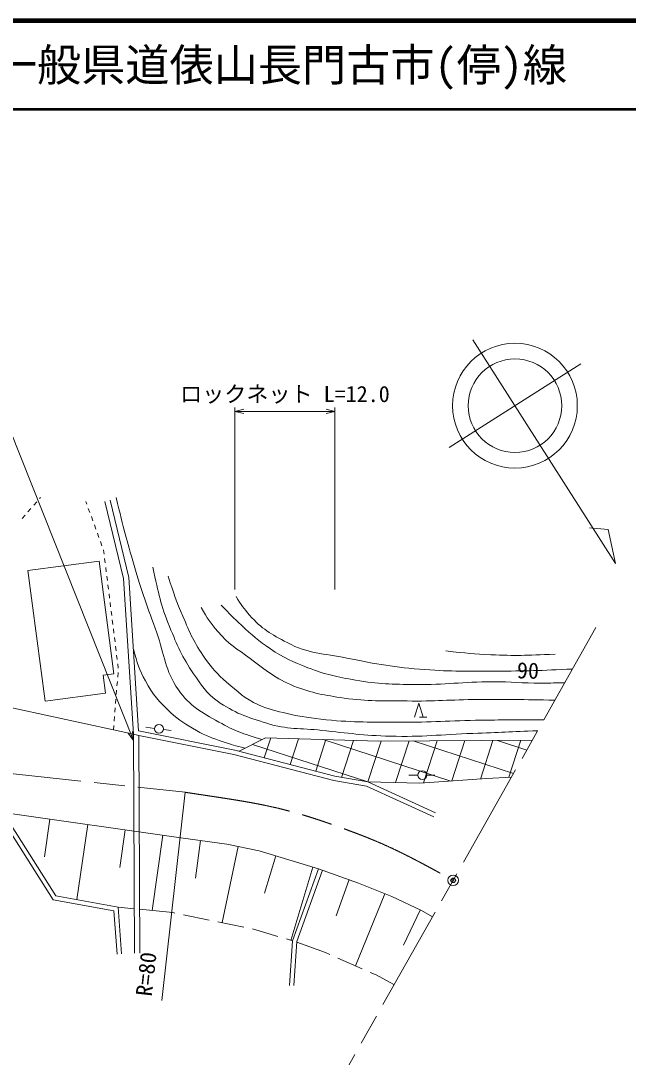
# Model space of a CAD drawing. Units: millimetres, scale not verified. Extents: x 40000 to 680000, y 20000 to 380000.
# Drawn here: x 218494 to 287264, y 262702 to 380000 of the extents above; entities that cross this region are included whole.
import ezdxf
from ezdxf.enums import TextEntityAlignment as Align

# ---------------------------------------------------------------- set-up
doc = ezdxf.new("R2010")
doc.units = ezdxf.units.MM
doc.header["$LTSCALE"] = 1000
doc.header["$PDMODE"] = 32
doc.header["$PDSIZE"] = 500
doc.linetypes.add('CHAIN', pattern=[18.5, 12, -1.5, 3.5, -1.5])
for name, color, linetype, lineweight in [('M-BGD', 7, 'Continuous', 13), ('M-BMK', 2, 'CHAIN', 13), ('M-BMK-SRVR', 3, 'Continuous', 13), ('M-STR-HTXT', 7, 'Continuous', 13), ('M-TTL', 2, 'Continuous', 140), ('M-TTL-LINE', 7, 'Continuous', 50), ('M-TTL-TXT', 7, 'Continuous', 13)]:
    doc.layers.add(name, color=color, linetype=linetype, lineweight=lineweight)
doc.layers.add('M-OTRS', color=6, linetype='Continuous')
doc.styles.add('ＭＳ ゴシック', font='')
doc.styles.get('ＭＳ ゴシック').set_extended_font_data('MS Gothic')

msp = doc.modelspace()

# ---------------------------------------------------------------- linework, layer by layer
at = {"layer": 'M-BGD'}
for p, q in [((219972, 325189), (220301, 325566)), ((220629, 325943), (220729, 326058)), ((225971, 325288), (225856, 325600)), ((218658, 323681), (218986, 324058)), ((219315, 324435), (219644, 324812)), ((226314, 324349), (226142, 324818)), ((226658, 323410), (226486, 323879)), ((227002, 322471), (226830, 322940)), ((227346, 321532), (227174, 322001)), ((227690, 320593), (227518, 321062)), ((227873, 320093), (227862, 320123)), ((227931, 319629), (227873, 320093)), ((228055, 318636), (227993, 319133)), ((219305, 317805), (227368, 318861)), ((227368, 318861), (229038, 306109)), ((228178, 317644), (228116, 318140)), ((221243, 303006), (219305, 317805)), ((228301, 316652), (228240, 317148)), ((228425, 315659), (228363, 316155)), ((228548, 314667), (228487, 315163)), ((228672, 313675), (228610, 314171)), ((228795, 312682), (228733, 313178)), ((228919, 311690), (228857, 312186)), ((229042, 310698), (228980, 311194)), ((229165, 309705), (229104, 310201)), ((229289, 308713), (229227, 309209)), ((229412, 307720), (229351, 308217)), ((229471, 305732), (229511, 306230)), ((229536, 306728), (229474, 307224)), ((229038, 306109), (227813, 305949)), ((227813, 305949), (228081, 303902)), ((229390, 304735), (229430, 305233)), ((206029, 304754), (231264, 299255)), ((228081, 303902), (221243, 303006)), ((229309, 303738), (229349, 304237)), ((229228, 302742), (229268, 303240)), ((263084, 301184), (263564, 302784)), ((263564, 302784), (264044, 301184)), ((229147, 301745), (229188, 302243)), ((229066, 300748), (229107, 301246)), ((264444, 301184), (263644, 301184)), ((228985, 299751), (229026, 300250)), ((231865, 299115), (231264, 299255)), ((231865, 299115), (231962, 274498)), ((233646, 299921), (232644, 300064)), ((234638, 299792), (235535, 299663)), ((243222, 297329), (246209, 298850)), ((257797, 293858), (244743, 298103)), ((246066, 296588), (246796, 298833)), ((246209, 298850), (259018, 298476)), ((248974, 295831), (249921, 298741)), ((251883, 295074), (253046, 298650)), ((267185, 293959), (252734, 298659)), ((254811, 294377), (256171, 298559)), ((257797, 293858), (259299, 298478)), ((259018, 298476), (276403, 298576)), ((260928, 293788), (262460, 298496)), ((274274, 294808), (262928, 298498)), ((264072, 293753), (265620, 298514)), ((267296, 293967), (268781, 298532)), ((270520, 294180), (271941, 298550)), ((275780, 297473), (272459, 298553)), ((273744, 294394), (275102, 298569)), ((263452, 294614), (262439, 294614)), ((264451, 294627), (265357, 294626)), ((257797, 293858), (263663, 293726)), ((263663, 293726), (271204, 294241)), ((271204, 294241), (274051, 294414)), ((216520, 290410), (236609, 287534)), ((221795, 289655), (221182, 285370)), ((226080, 289042), (224863, 280540)), ((230331, 288433), (229722, 284182)), ((234582, 287824), (233362, 279303)), ((236609, 287534), (241831, 286819)), ((238844, 287228), (238261, 282964)), ((243093, 286555), (241290, 277939)), ((241831, 286819), (245478, 286056)), ((245478, 286056), (252191, 284045)), ((247360, 285492), (246097, 281276)), ((251576, 284229), (249086, 275915)), ((252191, 284045), (256743, 282421)), ((255674, 282803), (254216, 278715)), ((256743, 282421), (260499, 280895)), ((259712, 281215), (256392, 273048)), ((260499, 280895), (263841, 279300)), ((229518, 279686), (231342, 279504)), ((231942, 279444), (235711, 279069)), ((263710, 279363), (261812, 275384)), ((263841, 279300), (265120, 278609)), ((235711, 279069), (235920, 279027)), ((236900, 278828), (239840, 278233)), ((240820, 278034), (243760, 277439)), ((244739, 277236), (247614, 276379)), ((248573, 276093), (249250, 275891)), ((249740, 275716), (252975, 274562)), ((252975, 274562), (253492, 274333)), ((254406, 273928), (257149, 272713)), ((258063, 272308), (258718, 272018)), ((258718, 272018), (260720, 270919))]:
    msp.add_line(p, q, dxfattribs=at)
for points in [[(228018, 325597), (230142, 316892), (231264, 299255), (231362, 274495)], [(228601, 325739), (230738, 316983), (231841, 299629)], [(231841, 299629), (242741, 297454), (254055, 294509), (257797, 293858), (265453, 290375)], [(231865, 299115), (242629, 296966), (253949, 294020), (257648, 293376), (265246, 289919)], [(179787, 294429), (193032, 293532), (200734, 292639), (216520, 290410), (222485, 280976), (229518, 279686), (229918, 274416)], [(179753, 293930), (192986, 293034), (200670, 292143), (216221, 289947), (222180, 280524), (229049, 279264), (229419, 274378)], [(252191, 284045), (249250, 275891), (248923, 270839)], [(252662, 283877), (249745, 275788), (249422, 270807)]]:
    msp.add_lwpolyline(points, dxfattribs=at)
for centre in [(234143, 299867), (263951, 294631)]:
    msp.add_circle(centre, 500, dxfattribs=at)
for points, knots in [([(229307, 326048), (230191, 322358), (230437, 321335), (231325, 318361), (232223, 315347), (232829, 313689), (233887, 310728), (234792, 308195), (234803, 306501), (236340, 304294), (237648, 302417), (238931, 301772), (240920, 300642), (242716, 299621), (243555, 299340), (245821, 298652)], [0, 0, 0, 0, 1, 1, 1, 2, 2, 2, 3, 3, 3, 4, 4, 4, 5, 5, 5, 5]), ([(233451, 318161), (234123, 315025), (234315, 313965), (235341, 311437), (236222, 309266), (236739, 308024), (238067, 306094), (238962, 304792), (239431, 303954), (240720, 303040), (242691, 301645), (244050, 301219), (246354, 300496), (248689, 299763), (250136, 299960), (252569, 299697), (255590, 299370), (257283, 299128), (260320, 299039), (263974, 298933), (266021, 299216), (269673, 299354), (272708, 299469), (273979, 299523), (277014, 299657)], [0, 0, 0, 0, 1, 1, 1, 2, 2, 2, 3, 3, 3, 4, 4, 4, 5, 5, 5, 6, 6, 6, 7, 7, 7, 8, 8, 8, 8]), ([(235194, 317146), (235863, 315001), (236081, 314344), (236830, 312621), (237666, 310699), (238118, 309582), (239338, 307878), (240172, 306713), (240703, 306083), (241791, 305152), (243103, 304030), (243823, 303311), (245390, 302589), (246601, 302031), (247362, 301913), (248661, 301608), (250362, 301208), (251339, 301079), (253077, 300899), (256320, 300563), (258159, 300654), (261419, 300626), (265019, 300596), (267033, 300793), (270633, 300844), (273536, 300886), (274711, 300894), (277715, 300898)], [0, 0, 0, 0, 1, 1, 1, 2, 2, 2, 3, 3, 3, 4, 4, 4, 5, 5, 5, 6, 6, 6, 7, 7, 7, 8, 8, 8, 9, 9, 9, 9]), ([(242882, 314856), (243462, 313849), (243742, 313506), (244408, 312730), (245749, 311169), (246845, 310590), (248661, 309622), (251068, 308340), (252750, 308425), (255421, 307878), (258838, 307177), (260776, 306824), (264254, 306569), (267334, 306343), (269071, 306410), (272159, 306406), (275779, 306401), (277324, 306467), (280959, 306639)], [0, 0, 0, 0, 1, 1, 1, 2, 2, 2, 3, 3, 3, 4, 4, 4, 5, 5, 5, 6, 6, 6, 6]), ([(238902, 313602), (239656, 312306), (239966, 311864), (240810, 310876), (242018, 309462), (242966, 308926), (244463, 307823), (246304, 306467), (247298, 305557), (249424, 304715), (251542, 303877), (252840, 303680), (255094, 303352), (257858, 302951), (259444, 303073), (262236, 303025), (265367, 302971), (267120, 303165), (270251, 303189), (273797, 303216), (275198, 303189), (278965, 303110)], [0, 0, 0, 0, 1, 1, 1, 2, 2, 2, 3, 3, 3, 4, 4, 4, 5, 5, 5, 6, 6, 6, 7, 7, 7, 7]), ([(241192, 313875), (242238, 312759), (242552, 312443), (243482, 311585), (244693, 310466), (245381, 309830), (246753, 308913), (248297, 307882), (249274, 307460), (251005, 306787), (253037, 305998), (254257, 305753), (256403, 305370), (259009, 304904), (260516, 304915), (263163, 304879), (266573, 304832), (268477, 305194), (271887, 305206), (274038, 305214), (275241, 305033), (277393, 305043), (278531, 305048), (279136, 305056), (280084, 305091)], [0, 0, 0, 0, 1, 1, 1, 2, 2, 2, 3, 3, 3, 4, 4, 4, 5, 5, 5, 6, 6, 6, 7, 7, 7, 8, 8, 8, 8]), ([(231252, 308894), (231689, 307243), (231889, 306617), (232600, 305294), (233444, 303724), (234138, 302939), (235444, 301726), (236466, 300777), (237165, 300382), (238376, 299690), (239491, 299053), (240190, 298825), (241405, 298406), (242366, 298075), (242715, 297975), (243902, 297675)], [0, 0, 0, 0, 1, 1, 1, 2, 2, 2, 3, 3, 3, 4, 4, 4, 5, 5, 5, 5]), ([(266598, 308695), (269019, 308417), (269717, 308361), (271723, 308259), (274552, 308115), (275541, 308186), (278974, 308314)], [0, 0, 0, 0, 1, 1, 1, 2, 2, 2, 2])]:
    msp.add_open_spline(points, degree=3, knots=knots, dxfattribs=at)
at = {"layer": 'M-BMK'}
for p, q in [((283605, 311322), (243272, 239943)), ((194980, 297234), (237111, 292688))]:
    msp.add_line(p, q, dxfattribs=at)
msp.add_open_spline([(237111, 292688), (244985, 291497), (247712, 291188), (254127, 288906), (259531, 286984), (261571, 285961), (267448, 282728)], degree=3, knots=[0, 0, 0, 0, 1, 1, 1, 2, 2, 2, 2], dxfattribs=at)
at = {"layer": 'M-BMK-SRVR'}
for p, q in [((269688, 343880), (285827, 318591)), ((281877, 341183), (267001, 331690)), ((284977, 322442), (282859, 322629)), ((285827, 318591), (284977, 322442))]:
    msp.add_line(p, q, dxfattribs=at)
for centre, radius in [((274439, 336436), 7059), ((274439, 336436), 5294), ((267448, 282728), 600)]:
    msp.add_circle(centre, radius, dxfattribs=at)
at = {"layer": 'M-OTRS'}
msp.add_point((267448, 282728), dxfattribs=at)
at = {"layer": 'M-STR-HTXT'}
for p, q in [((231267, 298558), (215208, 338870)), ((242741, 315624), (242741, 336248)), ((242741, 335793), (243741, 336043)), ((254055, 335793), (242741, 335793)), ((242741, 335793), (243741, 335543)), ((254055, 335793), (253055, 336043)), ((254055, 335793), (253055, 335543)), ((254055, 315624), (254055, 336248)), ((231267, 298558), (230664, 299394)), ((231267, 298558), (231129, 299579)), ((237111, 292688), (234464, 269134))]:
    msp.add_line(p, q, dxfattribs=at)
at = {"layer": 'M-TTL'}
msp.add_line((680000, 380000), (40000, 380000), dxfattribs=at)
at = {"layer": 'M-TTL-LINE'}
msp.add_line((40000, 370000), (680000, 370000), dxfattribs=at)

# ---------------------------------------------------------------- texts
at = {"layer": 'M-BGD', "style": 'ＭＳ ゴシック'}
msp.add_text('90', height=1833, rotation=358.152, dxfattribs=at).set_placement((275914, 306468), align=Align.MIDDLE_CENTER)
at = {"layer": 'M-STR-HTXT', "style": 'ＭＳ ゴシック'}
msp.add_text('ロックネット L=12.0', height=1833, dxfattribs=at).set_placement((248398, 336293), align=Align.BOTTOM_CENTER)
msp.add_text('R=80', height=1833, rotation=83.587, dxfattribs=at).set_placement((234152, 271952), align=Align.BOTTOM_CENTER)
at = {"layer": 'M-TTL-TXT', "style": 'ＭＳ ゴシック'}
msp.add_text('路 線 名      一般県道俵山長門古市(停)線', height=3666, dxfattribs=at).set_placement((180380, 375000), align=Align.MIDDLE_LEFT)

doc.saveas('drawing.dxf')
